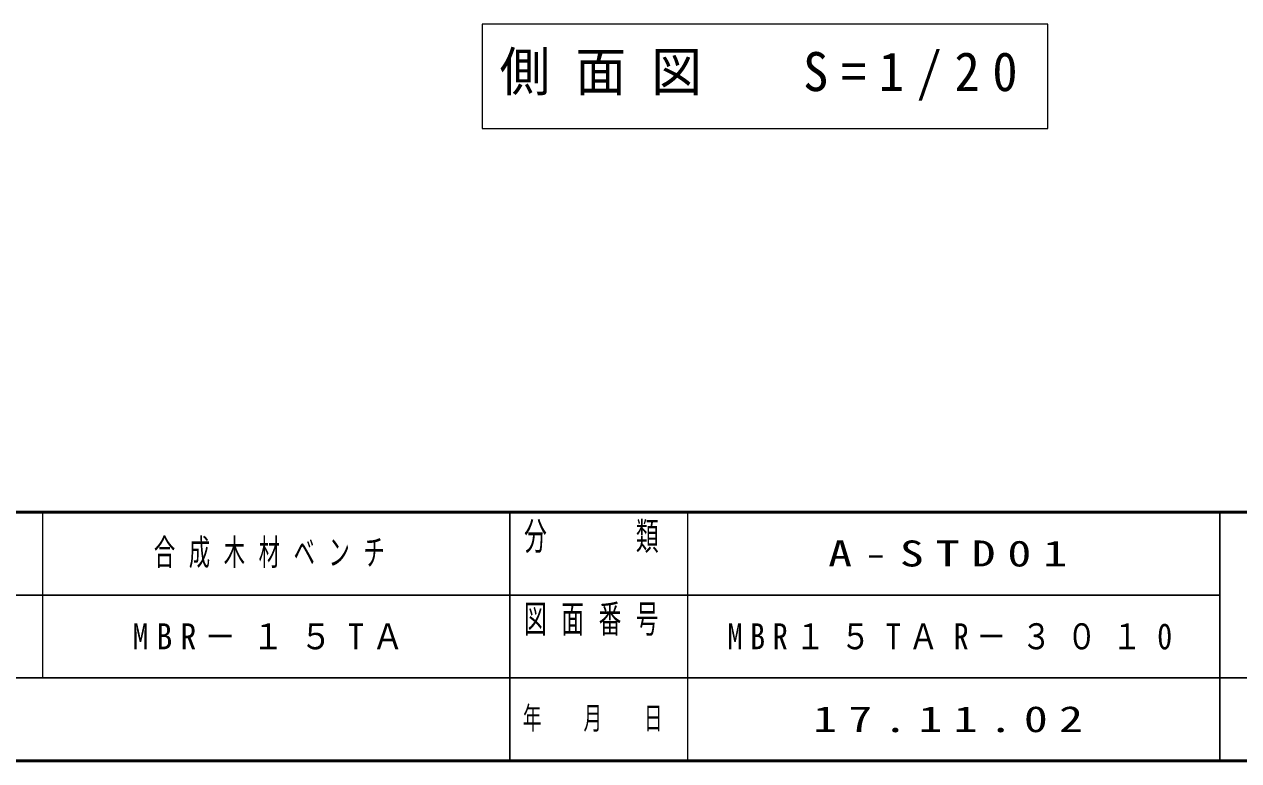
# Model space of a CAD drawing. Units: millimetres on the paper, scale 1:20. Extents: x -767 to 0, y -77 to 257.
# Drawn here: x -171 to -68.4, y 0 to 62.3 of the extents above; entities that cross this region are included whole.
import ezdxf

# ---------------------------------------------------------------- set-up
doc = ezdxf.new("R2010")
doc.units = ezdxf.units.MM
doc.layers.add('LY_1', color=7, linetype='Continuous', lineweight=25)
doc.layers.add('LY_3', color=7, linetype='Continuous', lineweight=13)
doc.styles.add('ＭＳ ゴシック', font='')
doc.styles.get('ＭＳ ゴシック').set_extended_font_data('MS Gothic')

msp = doc.modelspace()

# ---------------------------------------------------------------- linework, layer by layer
at = {"layer": 'LY_1', "lineweight": 13}
for p, q in [((-132.348, 62.253), (-132.348, 53.453)), ((-84.548, 62.253), (-132.348, 62.253)), ((-84.548, 53.453), (-84.548, 62.253)), ((-132.348, 53.453), (-84.548, 53.453))]:
    msp.add_line(p, q, dxfattribs=at)
at = {"layer": 'LY_3', "lineweight": 50}
for p, q in [((-365, 21), (0, 21)), ((-365, 0), (0, 0))]:
    msp.add_line(p, q, dxfattribs=at)
at = {"layer": 'LY_3'}
for p, q in [((-169.5, 21), (-169.5, 7)), ((-115, 21), (-115, 0))]:
    msp.add_line(p, q, dxfattribs=at)
at = {"layer": 'LY_3', "color": 211, "lineweight": 25}
for p, q in [((-130, 21), (-130, 0)), ((-70, 21), (-70, 0)), ((-182.5, 14), (-70, 14)), ((-237.5, 7), (0, 7))]:
    msp.add_line(p, q, dxfattribs=at)

# ---------------------------------------------------------------- texts
at = {"layer": 'LY_1', "attachment_point": 5, "style": 'ＭＳ ゴシック'}
for s, insert, char_height in [('\\T1.5;\\W0.95;側面図\u3000S=1/20', (-108.448, 57.853), 3.299), ('\\T1.64;\\W0.6;合成木材ベンチ', (-149.75, 17.5), 2.199), ('\\T1.5;\\W1.35;A-STD01', (-92.5, 17.5), 2.199), ('\\T1.5;\\W0.9;MBR－１５TＡ', (-149.75, 10.5), 2.199), ('\\T1.5;\\W0.85;MBR１５TＡR－３０１0', (-92.5, 10.5), 2.199), ('\\T1.47;\\W1.35;17.11.02', (-92.5, 3.5), 2.199)]:
    msp.add_mtext(s, dxfattribs=dict(at, insert=insert, char_height=char_height))
at = {"layer": 'LY_3', "color": 4, "style": 'ＭＳ ゴシック'}
for s, insert, char_height, attachment_point in [('\\T1.64;\\W0.6;分\u3000\u3000類', (-122.5, 20.167), 2.346, 2), ('\\T1.64;\\W0.6;図面番号', (-122.5, 13.167), 2.346, 2), ('\\T1.64;\\W0.6;年\u3000月\u3000日', (-122.5, 3.5), 1.906, 5)]:
    msp.add_mtext(s, dxfattribs=dict(at, insert=insert, char_height=char_height, attachment_point=attachment_point))

doc.saveas('drawing.dxf')
